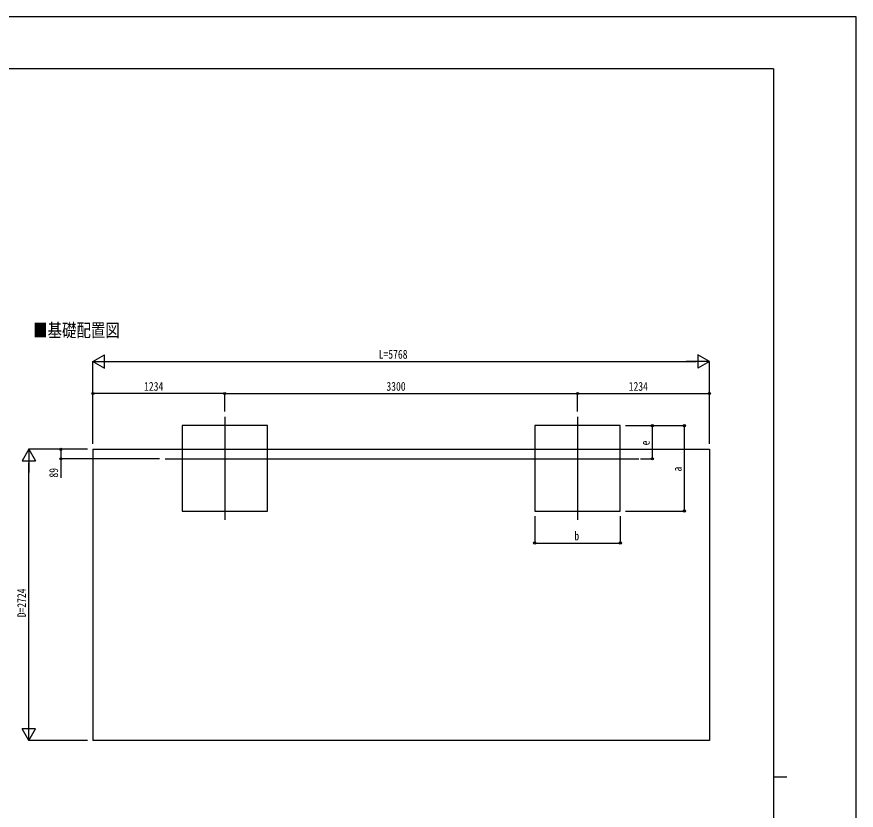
# Model space of a CAD drawing. Units: millimetres, scale not verified. Extents: x -10512 to 10512, y -7425 to 7425.
# Drawn here: x 2660 to 10512, y 0 to 7425 of the extents above; entities that cross this region are included whole.
import ezdxf
from ezdxf.enums import TextEntityAlignment as Align

# ---------------------------------------------------------------- set-up
doc = ezdxf.new("R2010")
doc.units = ezdxf.units.MM
doc.header["$LTSCALE"] = 40
for name, color, linetype in [('0-2_USER1', 3, 'Continuous'), ('0-3_YKK_12', 2, 'Continuous'), ('0-5_YKK_A1', 4, 'Continuous'), ('0-6_YKK_D', 6, 'Continuous'), ('0-7_YKK_ZWAK', 7, 'Continuous')]:
    doc.layers.add(name, color=color, linetype=linetype)
doc.styles.add('ＭＳ ゴシック', font='')
doc.styles.get('ＭＳ ゴシック').set_extended_font_data('MS Gothic')

msp = doc.modelspace()

# ---------------------------------------------------------------- linework, layer by layer
at = {"layer": '0-3_YKK_12'}
for p, q in [((4605.55, 3680.81), (4605.55, 2718.28)), ((7905.55, 3680.81), (7905.55, 2718.28)), ((4046.88, 3288.26), (8479.79, 3288.26))]:
    msp.add_line(p, q, dxfattribs=at)
at = {"layer": '0-5_YKK_A1'}
for p, q in [((3371.55, 3377.26), (9139.55, 3377.26)), ((3371.55, 3377.26), (3371.55, 653.26)), ((9139.55, 3377.26), (9139.55, 653.26)), ((9139.55, 653.26), (3371.55, 653.26))]:
    msp.add_line(p, q, dxfattribs=at)
for points in [[(4205.55, 2799.55), (5005.55, 2799.55), (5005.55, 3599.55), (4205.55, 3599.55)], [(7505.55, 2799.55), (8305.55, 2799.55), (8305.55, 3599.55), (7505.55, 3599.55)]]:
    msp.add_lwpolyline(points, close=True, dxfattribs=at)
at = {"layer": '0-6_YKK_D'}
for p, q in [((3371.55, 4199.55), (3479.8, 4262.05)), ((3479.8, 4137.05), (3479.8, 4262.05)), ((9139.55, 4199.55), (9031.3, 4262.05)), ((9031.3, 4262.05), (9031.3, 4137.05)), ((3371.55, 3427.26), (3371.55, 4200.55)), ((3371.55, 4199.55), (3479.8, 4137.05)), ((3371.55, 4199.55), (3588.06, 4199.55)), ((3496.55, 4199.55), (9014.55, 4199.55)), ((9139.55, 4199.55), (8923.04, 4199.55)), ((9139.55, 4199.55), (9031.3, 4137.05)), ((9139.55, 3427.26), (9139.55, 4200.55)), ((3371.55, 3731.72), (3371.55, 3900.55)), ((4605.55, 3899.55), (3371.55, 3899.55)), ((4605.55, 3731.72), (4605.55, 3900.55)), ((4605.55, 3731.72), (4605.55, 3900.55)), ((4605.55, 3899.55), (7905.55, 3899.55)), ((7905.55, 3731.72), (7905.55, 3900.55)), ((7905.55, 3731.72), (7905.55, 3900.55)), ((7905.55, 3899.55), (9139.55, 3899.55)), ((9139.55, 3731.72), (9139.55, 3900.55)), ((8355.55, 3599.55), (8906.55, 3599.55)), ((8356.55, 3599.55), (8606.55, 3599.55)), ((8605.55, 3288.35), (8605.55, 3599.55)), ((8905.55, 2799.55), (8905.55, 3599.55)), ((2771.55, 3377.26), (2709.05, 3269.01)), ((3321.55, 3377.26), (2770.55, 3377.26)), ((2771.55, 3377.26), (2834.05, 3269.01)), ((2771.55, 3377.26), (2771.55, 3160.76)), ((3321.55, 3377.26), (3070.55, 3377.26)), ((2709.05, 3269.01), (2834.05, 3269.01)), ((2771.55, 778.26), (2771.55, 3252.26)), ((3993.44, 3288.26), (3070.55, 3288.26)), ((8494.36, 3288.35), (8606.55, 3288.35)), ((7505.55, 2752.46), (7505.55, 2498.55)), ((8305.55, 2750.53), (8305.55, 2498.55)), ((8355.55, 2799.55), (8906.55, 2799.55)), ((7505.55, 2499.55), (8305.55, 2499.55)), ((2771.55, 653.26), (2771.55, 869.77)), ((2771.55, 653.26), (2709.05, 761.52)), ((2834.05, 761.52), (2709.05, 761.52)), ((2771.55, 653.26), (2834.05, 761.52)), ((3321.55, 653.26), (2770.55, 653.26))]:
    msp.add_line(p, q, dxfattribs=at)
msp.add_lwpolyline([(3071.55, 3377.26), (3071.55, 3288.26), (3071.55, 3111.76)], dxfattribs=at)
for centre in [(3371.55, 3899.55), (4605.55, 3899.55), (4605.55, 3899.55), (7905.55, 3899.55), (7905.55, 3899.55), (9139.55, 3899.55), (8605.55, 3599.55), (8905.55, 3599.55), (3071.55, 3377.26), (3071.55, 3288.26), (8605.55, 3288.35), (8905.55, 2799.55), (7505.55, 2499.55), (8305.55, 2499.55)]:
    msp.add_circle(centre, 10.62, dxfattribs=at)
at = {"layer": '0-7_YKK_ZWAK'}
for p, q in [((9737.55, 6937.5), (-9762.45, 6937.5)), ((9737.55, 6937.5), (9737.55, -6312.5)), ((9737.55, 312.5), (9862.55, 312.5))]:
    msp.add_line(p, q, dxfattribs=at)
msp.add_lwpolyline([(-10512.5, -7425), (10512.5, -7425), (10512.5, 7425), (-10512.5, 7425)], close=True, dxfattribs=at)

# ---------------------------------------------------------------- texts
at = {"layer": '0-2_USER1', "style": 'ＭＳ ゴシック', "width": 0.8}
msp.add_text('■基礎配置図', height=123.8, dxfattribs=at).set_placement((2812.49, 4392.2), align=Align.BOTTOM_LEFT)
at = {"layer": '0-6_YKK_D', "style": 'ＭＳ ゴシック', "width": 0.8}
for s, p in [('L=5768', (6045.55, 4200.55)), ('1234', (3850.55, 3900.55)), ('3300', (6117.55, 3900.55)), ('1234', (8384.55, 3900.55)), ('b', (7875.55, 2500.55))]:
    msp.add_text(s, height=82.48, dxfattribs=at).set_placement(p, align=Align.BOTTOM_LEFT)
for s, p in [('e', (8604.55, 3413.95)), ('89', (3070.55, 3112.76)), ('a', (8904.55, 3169.55)), ('D=2724', (2770.55, 1805.26))]:
    msp.add_text(s, height=82.48, rotation=90, dxfattribs=at).set_placement(p, align=Align.BOTTOM_LEFT)

doc.saveas('drawing.dxf')
